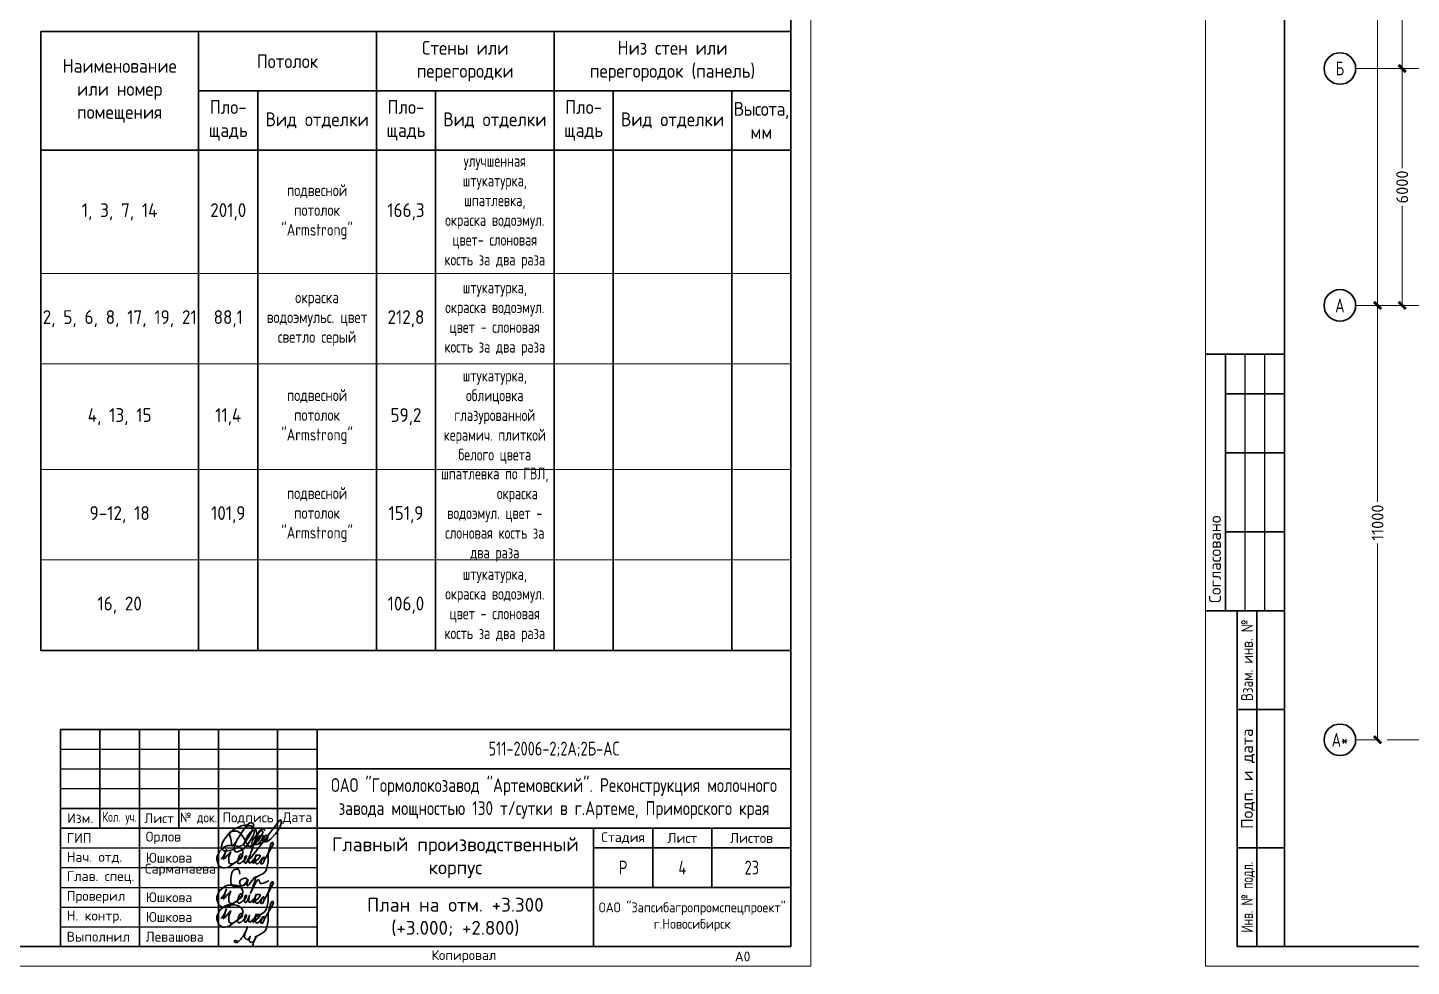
# Model space of a CAD drawing. Extents: x -965262 to 1142518, y -357520 to 71675.
# Drawn here: x -633292 to -598253, y -240088 to -216318 of the extents above; entities that cross this region are included whole.
import ezdxf
from ezdxf.enums import TextEntityAlignment as Align

# ---------------------------------------------------------------- set-up
doc = ezdxf.new("R2010")
doc.units = 0
doc.header["$LTSCALE"] = 10
doc.linetypes.add('DOTE', pattern=[2.42, 2, -0.2, 0.02, -0.2])
doc.layers.get('0').update_dxf_attribs({"linetype": 'CONTINUOUS', "lineweight": 30})
doc.layers.get('Defpoints').update_dxf_attribs({"linetype": 'CONTINUOUS'})
for name, color, linetype, lineweight in [('DOTE', 7, 'DOTE', 9), ('Ростверк', 155, 'CONTINUOUS', 40), ('светиль', 40, 'CONTINUOUS', 30)]:
    doc.layers.add(name, color=color, linetype=linetype, lineweight=lineweight)
doc.styles.add('GOST 2.304', font='isocpeur.ttf', dxfattribs={"width": 0.75, "height": 250})
doc.styles.add('GOST-2.304_Type-B', font='isocpeur.ttf', dxfattribs={"width": 0.9})
doc.styles.get("Standard").update_dxf_attribs({"font": 'isocpeur.ttf', "height": 300})
doc.dimstyles.get("Standard").update_dxf_attribs({"dimscale": 100, "dimtxt": 300, "dimasz": 1.8, "dimexe": 1.8, "dimexo": 0.625, "dimgap": 0.9, "dimtad": 0, "dimdec": 0, "dimzin": 0, "dimdsep": 46, "dimtxsty": 'Standard', "dimblk": 'ARCHTICK', "dimcen": 0.9, "dimclrd": 256, "dimclre": 256, "dimclrt": 256, "dimadec": 0, "dimazin": 0, "dimtfac": 1, "dimtdec": 0, "dimtofl": 0, "dimtmove": 0, "dimatfit": 3, "dimfxl": 1, "dimtolj": 1, "dimtzin": 0, "dimlwd": 15, "dimlwe": 15, "dimarcsym": 0})

# ---------------------------------------------------------------- blocks, each defined once
blk = doc.blocks.new('_ArchTick')
at = {"color": 0, "linetype": 'ByBlock', "lineweight": 0, "const_width": 0.4}
blk.add_lwpolyline([(-0.5, -0.5), (0.5, 0.5)], dxfattribs=at)
blk = doc.blocks.new('*D199')
at = {"lineweight": 15, "transparency": 16777216}
for p, q in [((-599171, -223352), (-599288, -223352)), ((-599108, -223352), (-599108, -228327)), ((-599108, -234352), (-599108, -229377)), ((-599171, -234352), (-599288, -234352))]:
    blk.add_line(p, q, dxfattribs=at)
at = {"layer": 'Defpoints', "color": 0, "lineweight": 15, "transparency": 16777216}
for p in [(-599108, -223352, -1451), (-599108, -234352), (-599108, -234352)]:
    blk.add_point(p, dxfattribs=at)
at = {"lineweight": 15, "transparency": 16777216, "xscale": 180, "yscale": 180, "zscale": 180}
for p, rotation in [((-599108, -223352), 90), ((-599108, -234352), 270)]:
    blk.add_blockref('_ArchTick', p, dxfattribs=dict(at, rotation=rotation))
at = {"lineweight": 15, "transparency": 16777216, "insert": (-599108, -228852), "char_height": 300, "attachment_point": 5, "rotation": 90}
blk.add_mtext('\\A1;11000', dxfattribs=at)
blk = doc.blocks.new('*D200')
at = {"lineweight": 15, "transparency": 16777216}
for p, q in [((-598548, -217352), (-598665, -217352)), ((-598485, -217352), (-598485, -219872)), ((-598485, -223352), (-598485, -220832)), ((-598548, -223352), (-598665, -223352))]:
    blk.add_line(p, q, dxfattribs=at)
at = {"layer": 'Defpoints', "color": 0, "lineweight": 15, "transparency": 16777216}
for p in [(-598485, -217352), (-598485, -217352), (-598485, -223352)]:
    blk.add_point(p, dxfattribs=at)
at = {"lineweight": 15, "transparency": 16777216, "xscale": 180, "yscale": 180, "zscale": 180}
for p, rotation in [((-598485, -217352), 90), ((-598485, -223352), 270)]:
    blk.add_blockref('_ArchTick', p, dxfattribs=dict(at, rotation=rotation))
at = {"lineweight": 15, "transparency": 16777216, "insert": (-598485, -220352), "char_height": 300, "attachment_point": 5, "rotation": 90}
blk.add_mtext('\\A1;6000', dxfattribs=at)
blk = doc.blocks.new('*D201')
at = {"lineweight": 15, "transparency": 16777216}
for p, q in [((-598548, -211352), (-598665, -211352)), ((-598485, -211352), (-598485, -213872)), ((-598485, -217352), (-598485, -214832)), ((-598548, -217352), (-598665, -217352))]:
    blk.add_line(p, q, dxfattribs=at)
at = {"layer": 'Defpoints', "color": 0, "lineweight": 15, "transparency": 16777216}
for p in [(-598485, -211352), (-598485, -211352), (-598485, -217352, 1451)]:
    blk.add_point(p, dxfattribs=at)
at = {"lineweight": 15, "transparency": 16777216, "xscale": 180, "yscale": 180, "zscale": 180}
for p, rotation in [((-598485, -211352), 90), ((-598485, -217352), 270)]:
    blk.add_blockref('_ArchTick', p, dxfattribs=dict(at, rotation=rotation))
at = {"lineweight": 15, "transparency": 16777216, "insert": (-598485, -214352), "char_height": 300, "attachment_point": 5, "rotation": 90}
blk.add_mtext('\\A1;6000', dxfattribs=at)
blk = doc.blocks.new('*D205')
at = {"lineweight": 15, "transparency": 16777216}
for p, q in [((-599171, -199352), (-599288, -199352)), ((-599108, -199352), (-599108, -210752)), ((-599108, -223352), (-599108, -211952)), ((-599171, -223352), (-599288, -223352))]:
    blk.add_line(p, q, dxfattribs=at)
at = {"layer": 'Defpoints', "color": 0, "lineweight": 15, "transparency": 16777216}
for p in [(-599108, -199352), (-599108, -199352), (-599108, -223352)]:
    blk.add_point(p, dxfattribs=at)
at = {"lineweight": 15, "transparency": 16777216, "xscale": 180, "yscale": 180, "zscale": 180}
for p, rotation in [((-599108, -199352), 90), ((-599108, -223352), 270)]:
    blk.add_blockref('_ArchTick', p, dxfattribs=dict(at, rotation=rotation))
at = {"lineweight": 15, "transparency": 16777216, "insert": (-599108, -211352), "char_height": 300, "attachment_point": 5, "rotation": 90}
blk.add_mtext('\\A1;24000', dxfattribs=at)
blk = doc.blocks.new('12314')
at = {"layer": 'светиль', "color": 7, "lineweight": 30}
for p, q in [((-140568.33, -9026.67), (-140568.97, -9027.12)), ((-140567.57, -9026.24), (-140568.33, -9026.67)), ((-140566.84, -9025.89), (-140567.57, -9026.24)), ((-140566.15, -9025.6), (-140566.84, -9025.89)), ((-140565.34, -9025.42), (-140566.15, -9025.6)), ((-140565.26, -9026.56), (-140565.84, -9027.49)), ((-140564.57, -9025.42), (-140565.34, -9025.42)), ((-140564.8, -9025.96), (-140565.26, -9026.56)), ((-140563.83, -9025.64), (-140564.97, -9026.08)), ((-140564.33, -9025.41), (-140564.8, -9025.96)), ((-140563.88, -9025.42), (-140564.57, -9025.42)), ((-140563.86, -9024.92), (-140564.33, -9025.41)), ((-140563.17, -9025.64), (-140563.88, -9025.42)), ((-140563.03, -9025.64), (-140563.83, -9025.64)), ((-140562.54, -9025.9), (-140563.17, -9025.64)), ((-140562.73, -9026.18), (-140563.03, -9025.64)), ((-140562.73, -9027.06), (-140562.73, -9026.18)), ((-140561.96, -9026.39), (-140562.54, -9025.9)), ((-140562.48, -9026.16), (-140562.25, -9025.58)), ((-140562.25, -9025.58), (-140562.25, -9025.09)), ((-140561.57, -9026.86), (-140561.96, -9026.39)), ((-140561.27, -9027.61), (-140561.57, -9026.86)), ((-140560.44, -9027.33), (-140559.85, -9026.75)), ((-140559.85, -9026.75), (-140559.52, -9026.57)), ((-140559.52, -9026.57), (-140559.22, -9026.57)), ((-140559.22, -9026.57), (-140558.92, -9026.81)), ((-140558.92, -9026.81), (-140558.69, -9027.25)), ((-140554.82, -9027.5), (-140554.34, -9026.8)), ((-140554.34, -9026.8), (-140553.84, -9025.85)), ((-140553.84, -9025.85), (-140553.48, -9024.93)), ((-140572.17, -9031.14), (-140572.3, -9031.79)), ((-140571.77, -9030.41), (-140572.17, -9031.14)), ((-140571.46, -9029.82), (-140571.77, -9030.41)), ((-140571.04, -9029.28), (-140571.46, -9029.82)), ((-140570.3, -9028.39), (-140571.04, -9029.28)), ((-140569.69, -9027.65), (-140570.3, -9028.39)), ((-140569.86, -9028.04), (-140569.59, -9027.58)), ((-140569.86, -9028.4), (-140569.86, -9028.04)), ((-140569.59, -9029.26), (-140569.86, -9028.4)), ((-140568.97, -9027.12), (-140569.69, -9027.65)), ((-140569.59, -9027.58), (-140568.96, -9027.35)), ((-140569.36, -9030.25), (-140569.59, -9029.26)), ((-140569.1, -9031.98), (-140569.36, -9030.25)), ((-140568.96, -9027.35), (-140568.18, -9027.35)), ((-140567.67, -9030.62), (-140568.83, -9031.98)), ((-140568.18, -9027.35), (-140567.49, -9027.35)), ((-140567.85, -9031.02), (-140568.11, -9031.44)), ((-140567.41, -9029.95), (-140567.85, -9031.02)), ((-140567.49, -9027.35), (-140566.88, -9027.58)), ((-140566.92, -9029.25), (-140567.41, -9029.95)), ((-140566.24, -9028.17), (-140566.92, -9029.25)), ((-140566.88, -9027.58), (-140566.44, -9027.96)), ((-140566.44, -9027.96), (-140566.02, -9028.46)), ((-140565.84, -9027.49), (-140566.24, -9028.17)), ((-140566.02, -9028.46), (-140565.66, -9029.03)), ((-140565.66, -9029.03), (-140565.26, -9029.64)), ((-140565.39, -9031.3), (-140564.18, -9029.72)), ((-140565.22, -9031.17), (-140565.31, -9031.55)), ((-140565.26, -9029.64), (-140564.95, -9030.14)), ((-140565.07, -9030.79), (-140565.22, -9031.17)), ((-140564.92, -9030.46), (-140565.1, -9030.81)), ((-140564.95, -9030.14), (-140564.67, -9030.77)), ((-140564.7, -9029.97), (-140564.92, -9030.46)), ((-140564.4, -9029.32), (-140564.7, -9029.97)), ((-140564.67, -9030.77), (-140564.3, -9031.38)), ((-140564.16, -9028.81), (-140564.4, -9029.32)), ((-140564.18, -9029.72), (-140563.2, -9028.3)), ((-140563.64, -9028.1), (-140564.16, -9028.81)), ((-140564.05, -9031.53), (-140563.69, -9030.8)), ((-140563.69, -9030.8), (-140562.97, -9029.89)), ((-140563.14, -9027.49), (-140563.64, -9028.1)), ((-140563.2, -9028.3), (-140562.73, -9027.06)), ((-140562.64, -9027.1), (-140563.14, -9027.49)), ((-140562.97, -9029.89), (-140562.35, -9028.81)), ((-140562.85, -9033.28), (-140562.02, -9030.97)), ((-140562.72, -9030.69), (-140562.83, -9031.1)), ((-140562.83, -9031.1), (-140562.75, -9031.5)), ((-140562.54, -9030.28), (-140562.72, -9030.69)), ((-140562.21, -9026.96), (-140562.64, -9027.1)), ((-140562.3, -9029.77), (-140562.54, -9030.28)), ((-140562.35, -9028.81), (-140562.06, -9027.96)), ((-140561.87, -9029.18), (-140562.3, -9029.77)), ((-140562.06, -9027.2), (-140562.21, -9026.96)), ((-140562.06, -9027.96), (-140562.06, -9027.2)), ((-140562.02, -9030.97), (-140561.23, -9029)), ((-140561.96, -9031.29), (-140561.61, -9030.7)), ((-140561.91, -9031.51), (-140560.99, -9030.54)), ((-140560.77, -9027.9), (-140561.87, -9029.18)), ((-140561.61, -9030.7), (-140561.33, -9030.12)), ((-140561.38, -9030.53), (-140561.5, -9030.94)), ((-140561.5, -9030.94), (-140561.5, -9031.27)), ((-140561.09, -9029.88), (-140561.38, -9030.53)), ((-140561.33, -9030.12), (-140561.11, -9029.29)), ((-140561.11, -9028.6), (-140561.27, -9027.61)), ((-140561.23, -9029), (-140560.44, -9027.33)), ((-140561.11, -9029.29), (-140561.11, -9028.6)), ((-140561.1, -9031.55), (-140559.91, -9031.09)), ((-140560.71, -9029.29), (-140561.09, -9029.88)), ((-140560.99, -9030.54), (-140560.36, -9029.73)), ((-140560.91, -9031.44), (-140560.36, -9030.89)), ((-140560.4, -9027.57), (-140560.77, -9027.9)), ((-140560.32, -9028.83), (-140560.71, -9029.29)), ((-140560.04, -9027.3), (-140560.4, -9027.57)), ((-140560.36, -9029.73), (-140559.94, -9029.04)), ((-140560.36, -9030.89), (-140559.8, -9030.21)), ((-140559.82, -9028.54), (-140560.32, -9028.83)), ((-140559.71, -9027.2), (-140560.04, -9027.3)), ((-140559.94, -9029.04), (-140559.56, -9028.37)), ((-140559.91, -9031.09), (-140558.85, -9030.69)), ((-140559.41, -9028.54), (-140559.82, -9028.54)), ((-140559.8, -9030.21), (-140559.41, -9029.59)), ((-140559.42, -9027.27), (-140559.71, -9027.2)), ((-140559.56, -9028.37), (-140559.27, -9027.77)), ((-140559.27, -9027.42), (-140559.42, -9027.27)), ((-140559.25, -9028.91), (-140559.41, -9028.54)), ((-140559.41, -9029.59), (-140559.25, -9028.91)), ((-140559.16, -9029.68), (-140559.34, -9030.17)), ((-140559.34, -9030.17), (-140559.34, -9030.53)), ((-140559.34, -9030.53), (-140559.22, -9030.72)), ((-140559.27, -9027.77), (-140559.27, -9027.42)), ((-140559.22, -9030.72), (-140558.47, -9030.72)), ((-140558.8, -9029.03), (-140559.16, -9029.68)), ((-140558.85, -9030.69), (-140558.16, -9030.16)), ((-140558.54, -9028.69), (-140558.8, -9029.03)), ((-140558.03, -9028.57), (-140558.54, -9028.69)), ((-140558.47, -9030.72), (-140557.84, -9030.53)), ((-140558.16, -9030.16), (-140557.76, -9029.45)), ((-140557.76, -9028.86), (-140558.03, -9028.57)), ((-140557.84, -9030.53), (-140557.36, -9030.17)), ((-140557.76, -9029.45), (-140557.76, -9028.86)), ((-140557.36, -9030.17), (-140556.76, -9029.71)), ((-140556.76, -9029.71), (-140555.38, -9028.26)), ((-140555.38, -9028.26), (-140554.82, -9027.5)), ((-140572.3, -9031.79), (-140572.49, -9032.37)), ((-140572.49, -9032.37), (-140572.25, -9032.93)), ((-140572.25, -9032.93), (-140571.86, -9033.33)), ((-140571.86, -9033.33), (-140571.43, -9033.6)), ((-140571.43, -9033.6), (-140570.92, -9033.6)), ((-140570.92, -9033.6), (-140569.07, -9033.19)), ((-140568.83, -9031.98), (-140569.1, -9031.98)), ((-140569.07, -9033.19), (-140567.78, -9032.69)), ((-140568.11, -9031.44), (-140568.36, -9032.46)), ((-140568.36, -9032.46), (-140568.36, -9033.22)), ((-140568.36, -9033.22), (-140568, -9033.8)), ((-140568, -9033.8), (-140567.37, -9033.8)), ((-140567.78, -9032.69), (-140566.97, -9032.3)), ((-140567.37, -9033.8), (-140566.58, -9033.5)), ((-140566.97, -9032.3), (-140566.01, -9031.84)), ((-140566.58, -9033.5), (-140565.62, -9033.07)), ((-140566.01, -9031.84), (-140565.39, -9031.3)), ((-140565.62, -9033.07), (-140564.69, -9032.4)), ((-140565.31, -9031.55), (-140565.31, -9031.83)), ((-140565.31, -9031.83), (-140565.15, -9032.01)), ((-140565.15, -9032.01), (-140564.95, -9032.09)), ((-140564.95, -9032.09), (-140564.71, -9032.09)), ((-140564.71, -9032.09), (-140564.33, -9032.09)), ((-140564.69, -9032.4), (-140564.05, -9031.53)), ((-140564.34, -9032.1), (-140563.17, -9032.1)), ((-140564.3, -9031.38), (-140563.85, -9031.91)), ((-140563.85, -9031.91), (-140563.29, -9032.14)), ((-140563.33, -9035.09), (-140563.1, -9034.11)), ((-140563.33, -9036.08), (-140563.33, -9035.09)), ((-140563.29, -9032.14), (-140562.79, -9032.14)), ((-140563.17, -9032.1), (-140562.57, -9031.83)), ((-140563.1, -9034.11), (-140562.85, -9033.28)), ((-140562.79, -9032.14), (-140562.24, -9031.69)), ((-140562.75, -9031.5), (-140562.62, -9031.65)), ((-140562.62, -9031.65), (-140562.35, -9031.73)), ((-140562.57, -9031.83), (-140561.91, -9031.51)), ((-140562.35, -9031.73), (-140560.91, -9031.44)), ((-140562.24, -9031.69), (-140561.96, -9031.29)), ((-140561.5, -9031.27), (-140561.38, -9031.45)), ((-140561.38, -9031.45), (-140561.1, -9031.55))]:
    blk.add_line(p, q, dxfattribs=at)
at = {"layer": 'светиль', "color": 7}
for p, q in [((-140563.31, -9024.63), (-140563.86, -9024.92)), ((-140554.16, -9024.02), (-140563.33, -9036.08)), ((-140562.63, -9024.63), (-140563.31, -9024.63)), ((-140562.25, -9025.09), (-140562.63, -9024.63)), ((-140553.68, -9023.57), (-140554.16, -9024.02)), ((-140553.48, -9024.17), (-140553.68, -9023.57)), ((-140553.48, -9024.93), (-140553.48, -9024.17))]:
    blk.add_line(p, q, dxfattribs=at)
blk = doc.blocks.new('12345')
at = {"layer": 'светиль', "color": 7, "lineweight": 30}
for p, q in [((-140572.41, -9039.94), (-140573.2, -9040.71)), ((-140571.46, -9039.22), (-140572.41, -9039.94)), ((-140570.49, -9038.9), (-140571.46, -9039.22)), ((-140569.42, -9038.9), (-140570.49, -9038.9)), ((-140568.52, -9038.9), (-140569.42, -9038.9)), ((-140567.56, -9039.05), (-140568.52, -9038.9)), ((-140566.95, -9039.39), (-140567.56, -9039.05)), ((-140566.31, -9039.99), (-140566.95, -9039.39)), ((-140565.87, -9040.67), (-140566.31, -9039.99)), ((-140559.1, -9043.56), (-140556.32, -9038.73)), ((-140557.41, -9039.95), (-140557.85, -9041.53)), ((-140557.25, -9039.09), (-140557.41, -9039.95)), ((-140557.05, -9038.33), (-140557.25, -9039.09)), ((-140556.66, -9037.86), (-140557.05, -9038.33)), ((-140556.33, -9037.86), (-140556.66, -9037.86)), ((-140556.11, -9038.15), (-140556.33, -9037.86)), ((-140556.32, -9038.73), (-140556.11, -9038.15)), ((-140573.7, -9041.68), (-140574.05, -9042.49)), ((-140574.05, -9042.49), (-140574.05, -9043.41)), ((-140574.05, -9043.41), (-140573.91, -9044.04)), ((-140573.91, -9044.04), (-140573.52, -9044.92)), ((-140573.2, -9040.71), (-140573.7, -9041.68)), ((-140572.84, -9043.22), (-140572.42, -9042.74)), ((-140572.42, -9042.74), (-140571.87, -9042.12)), ((-140571.06, -9040.06), (-140572.14, -9043.29)), ((-140572.14, -9043.29), (-140571.35, -9042.66)), ((-140571.87, -9042.12), (-140571.63, -9041.61)), ((-140571.63, -9041.61), (-140571.43, -9041.18)), ((-140571.43, -9041.18), (-140571.06, -9040.06)), ((-140571.35, -9042.66), (-140570.71, -9041.9)), ((-140570.71, -9041.9), (-140569.64, -9040.72)), ((-140570.11, -9041.93), (-140570.33, -9042.48)), ((-140570.33, -9042.48), (-140570.33, -9043.11)), ((-140570.33, -9043.11), (-140570.33, -9043.58)), ((-140570.33, -9043.58), (-140570.25, -9044.1)), ((-140570.25, -9044.1), (-140570.05, -9044.52)), ((-140569.89, -9041.38), (-140570.11, -9041.93)), ((-140569.64, -9040.72), (-140569.89, -9041.38)), ((-140569.75, -9045.31), (-140567.32, -9043.57)), ((-140568.64, -9044.49), (-140568.32, -9044.29)), ((-140568.32, -9044.29), (-140567.84, -9043.94)), ((-140567.84, -9043.94), (-140567.32, -9043.57)), ((-140567.38, -9043.27), (-140567.53, -9043.89)), ((-140567.53, -9043.89), (-140567.53, -9044.17)), ((-140567.53, -9044.17), (-140567.42, -9044.42)), ((-140567.29, -9042.94), (-140567.38, -9043.27)), ((-140567.32, -9043.57), (-140566.41, -9042.91)), ((-140567.32, -9043.57), (-140566.86, -9043.05)), ((-140567.17, -9042.51), (-140567.29, -9042.94)), ((-140567.05, -9042.26), (-140567.17, -9042.51)), ((-140566.92, -9041.93), (-140567.05, -9042.26)), ((-140566.72, -9041.73), (-140566.92, -9041.93)), ((-140566.86, -9043.05), (-140566.38, -9042.48)), ((-140566.73, -9044.48), (-140566.43, -9044.34)), ((-140566.51, -9041.6), (-140566.72, -9041.73)), ((-140566.18, -9041.6), (-140566.51, -9041.6)), ((-140566.43, -9044.34), (-140566.14, -9044.15)), ((-140566.41, -9042.91), (-140566.06, -9042.48)), ((-140566.38, -9042.48), (-140566.02, -9041.8)), ((-140566.02, -9041.8), (-140566.18, -9041.6)), ((-140566.14, -9044.15), (-140565.86, -9043.89)), ((-140566.06, -9042.48), (-140565.98, -9042.1)), ((-140566.02, -9041.8), (-140565.87, -9041.2)), ((-140565.98, -9042.1), (-140566.02, -9041.8)), ((-140565.87, -9041.2), (-140565.87, -9040.67)), ((-140565.86, -9043.89), (-140565.21, -9043.37)), ((-140565.22, -9042.67), (-140565.29, -9042.92)), ((-140565.29, -9042.92), (-140565.29, -9043.17)), ((-140565.29, -9043.17), (-140565.29, -9043.66)), ((-140565.29, -9043.66), (-140565.29, -9044.11)), ((-140565.29, -9044.11), (-140565.2, -9044.32)), ((-140565.1, -9042.35), (-140565.22, -9042.67)), ((-140565.21, -9043.37), (-140564.8, -9042.76)), ((-140565.2, -9044.32), (-140565.05, -9044.41)), ((-140564.94, -9042.08), (-140565.1, -9042.35)), ((-140564.75, -9042.08), (-140564.94, -9042.08)), ((-140564.85, -9044.41), (-140564.57, -9044.09)), ((-140564.8, -9042.76), (-140564.66, -9042.25)), ((-140564.66, -9042.25), (-140564.75, -9042.08)), ((-140564.57, -9044.09), (-140564.35, -9043.62)), ((-140564.35, -9043.62), (-140564.05, -9042.98)), ((-140564.05, -9042.98), (-140563.75, -9042.33)), ((-140563.95, -9043.15), (-140564.01, -9043.51)), ((-140564.01, -9043.51), (-140564.01, -9043.77)), ((-140564.01, -9043.77), (-140563.92, -9044.1)), ((-140563.75, -9042), (-140563.95, -9043.15)), ((-140563.92, -9044.1), (-140563.85, -9044.29)), ((-140563.85, -9044.29), (-140563.62, -9044.36)), ((-140563.75, -9042.33), (-140563.75, -9042)), ((-140563.62, -9044.36), (-140563.42, -9044.29)), ((-140563.42, -9044.29), (-140563.06, -9043.97)), ((-140563.06, -9043.97), (-140562.6, -9043.43)), ((-140561.55, -9041.69), (-140562.73, -9044.51)), ((-140562.73, -9044.51), (-140562.09, -9043)), ((-140562.73, -9044.51), (-140561.47, -9043.46)), ((-140562.6, -9043.43), (-140562.21, -9042.97)), ((-140562.21, -9042.97), (-140561.9, -9042.38)), ((-140562.09, -9043), (-140561.94, -9043.08)), ((-140561.94, -9043.08), (-140561.85, -9043.24)), ((-140561.9, -9042.38), (-140561.55, -9041.69)), ((-140561.37, -9041.9), (-140561.9, -9042.38)), ((-140561.85, -9043.24), (-140561.85, -9043.58)), ((-140561.85, -9043.58), (-140561.85, -9043.8)), ((-140561.85, -9043.8), (-140561.85, -9044.05)), ((-140561.85, -9044.05), (-140561.85, -9044.26)), ((-140561.85, -9044.26), (-140561.75, -9044.47)), ((-140561.47, -9043.46), (-140560.81, -9042.92)), ((-140560.81, -9041.9), (-140561.37, -9041.9)), ((-140561.15, -9044.62), (-140560.72, -9044.27)), ((-140560.38, -9041.9), (-140560.81, -9041.9)), ((-140560.81, -9042.92), (-140560.38, -9042.31)), ((-140560.72, -9044.27), (-140560.47, -9044.07)), ((-140560.47, -9044.07), (-140560.28, -9043.75)), ((-140560.38, -9042.31), (-140560.38, -9041.9)), ((-140560.28, -9043.75), (-140560.03, -9043.35)), ((-140559.84, -9043.32), (-140560.12, -9044.18)), ((-140560.12, -9044.18), (-140560.12, -9044.67)), ((-140560.03, -9043.35), (-140559.75, -9042.98)), ((-140559.54, -9042.71), (-140559.84, -9043.32)), ((-140559.75, -9042.98), (-140559.55, -9042.72)), ((-140559.3, -9042.49), (-140559.57, -9042.67)), ((-140559.43, -9044.42), (-140559.1, -9043.58)), ((-140559.1, -9042.75), (-140559.3, -9042.49)), ((-140559.1, -9043.58), (-140559.1, -9042.75)), ((-140557.85, -9043.98), (-140558.12, -9045.55)), ((-140557.85, -9041.53), (-140557.85, -9042.71)), ((-140557.85, -9042.71), (-140557.85, -9043.98)), ((-140573.52, -9044.92), (-140572.91, -9045.57)), ((-140572.91, -9045.57), (-140572.18, -9045.96)), ((-140572.18, -9045.96), (-140571.44, -9045.96)), ((-140571.44, -9045.96), (-140570.48, -9045.69)), ((-140570.48, -9045.69), (-140569.75, -9045.31)), ((-140570.05, -9044.52), (-140569.67, -9044.68)), ((-140569.67, -9044.68), (-140569.13, -9044.68)), ((-140569.13, -9044.68), (-140568.64, -9044.49)), ((-140567.42, -9044.42), (-140567.23, -9044.58)), ((-140567.23, -9044.58), (-140566.96, -9044.58)), ((-140566.96, -9044.58), (-140566.73, -9044.48)), ((-140565.05, -9044.41), (-140564.85, -9044.41)), ((-140561.01, -9048.54), (-140562.09, -9049.1)), ((-140561.75, -9044.47), (-140561.57, -9044.62)), ((-140561.57, -9044.62), (-140561.32, -9044.62)), ((-140561.32, -9044.62), (-140561.15, -9044.62)), ((-140560.24, -9048.16), (-140561.01, -9048.54)), ((-140559.54, -9047.77), (-140560.24, -9048.16)), ((-140560.12, -9044.67), (-140559.6, -9044.67)), ((-140559.6, -9044.67), (-140559.43, -9044.42)), ((-140558.91, -9047.24), (-140559.54, -9047.77)), ((-140558.46, -9046.62), (-140558.91, -9047.24)), ((-140558.12, -9045.55), (-140558.46, -9046.62))]:
    blk.add_line(p, q, dxfattribs=at)

msp = doc.modelspace()

# ---------------------------------------------------------------- linework, layer by layer
for p, q in [((-632962.4, -216416.8, -1808.5), (-613962.4, -216416.8, -1808.5)), ((-632962.4, -216416.8, -1808.5), (-632962.4, -232087.6, -1808.5)), ((-628962.4, -216416.8, -1808.5), (-628962.4, -232087.6, -1808.5)), ((-624462.4, -216416.8, -1808.5), (-624462.4, -232087.6, -1808.5)), ((-619962.4, -216416.8, -1808.5), (-619962.4, -232087.6, -1808.5)), ((-613962.4, -216416.8, -1808.5), (-613962.4, -232087.6, -1808.5)), ((-628962.4, -217916.8, -1808.5), (-613962.4, -217916.8, -1808.5)), ((-627462.4, -217916.8, -1808.5), (-627462.4, -232087.6, -1808.5)), ((-622962.4, -217916.8, -1808.5), (-622962.4, -232087.6, -1808.5)), ((-618462.4, -217916.8, -1808.5), (-618462.4, -232087.6, -1808.5)), ((-615462.4, -217916.8, -1808.5), (-615462.4, -232087.6, -1808.5)), ((-632962.4, -219416.8, -1808.5), (-613962.4, -219416.8, -1808.5)), ((-601462.4, -224587.8, -1808.5), (-603462.4, -224587.8, -1808.5)), ((-602962.4, -231087.8, -1808.5), (-602962.4, -224587.8, -1808.5)), ((-602962.4, -225587.8, -1808.5), (-601462.4, -225587.8, -1808.5)), ((-602962.4, -227087.8, -1808.5), (-601462.4, -227087.8, -1808.5)), ((-602962.4, -229087.8, -1808.5), (-601462.4, -229087.8, -1808.5)), ((-603462.4, -231087.8, -1808.5), (-601462.4, -231087.8, -1808.5)), ((-602662.4, -239587.8, -1808.5), (-602662.4, -231087.8, -1808.5)), ((-602162.4, -239587.8, -1808.5), (-602162.4, -231087.8, -1808.5)), ((-632962.4, -232087.6, -1808.5), (-613962.4, -232087.6, -1808.5)), ((-602662.4, -233587.8, -1808.5), (-601462.4, -233587.8, -1808.5)), ((-632462.4, -234087.8, -1808.5), (-613962.4, -234087.8, -1808.5)), ((-632462.4, -239587.8, -1808.5), (-632462.4, -234087.8, -1808.5)), ((-631462.4, -234087.8, -1808.5), (-631462.4, -236587.8, -1808.5)), ((-630462.4, -234087.8, -1808.5), (-630462.4, -239587.8, -1808.5)), ((-629462.4, -234087.8, -1808.5), (-629462.4, -236587.8, -1808.5)), ((-628462.4, -234087.8, -1808.5), (-628462.4, -239587.8, -1808.5)), ((-626962.4, -234087.8, -1808.5), (-626962.4, -239587.8, -1808.5)), ((-625962.4, -239587.8, -1808.5), (-625962.4, -234088.8, -1808.5)), ((-625962.4, -235087.8, -1808.5), (-613962.4, -235087.8, -1808.5)), ((-632462.4, -236087.8, -1808.5), (-625962.4, -236087.8, -1808.5)), ((-632462.4, -236587.8, -1808.5), (-613962.4, -236587.8, -1808.5)), ((-618962.4, -239587.8, -1808.5), (-618962.4, -236587.8, -1808.5)), ((-618962.4, -236587.8, -1808.5), (-618962.4, -239587.8, -1808.5)), ((-617462.4, -236587.8, -1808.5), (-617462.4, -238087.8, -1808.5)), ((-615962.4, -236587.8, -1808.5), (-615962.4, -238087.8, -1808.5)), ((-618962.4, -237087.8, -1808.5), (-613962.4, -237087.8, -1808.5)), ((-602662.4, -237087.8, -1808.5), (-601462.4, -237087.8, -1808.5)), ((-625962.4, -238087.8, -1808.5), (-613962.4, -238087.8, -1808.5)), ((-601462.4, -239587.8, -1808.5), (-602662.4, -239587.8, -1808.5))]:
    msp.add_line(p, q)
at = {"lineweight": 15}
for p, q in [((-632962.4, -222541.8, -1808.5), (-613962.4, -222541.8, -1808.5)), ((-632962.4, -224833.5, -1808.5), (-613962.4, -224833.5, -1808.5)), ((-632962.4, -227504.3, -1808.5), (-613962.4, -227504.3, -1808.5)), ((-632962.4, -229796, -1808.5), (-613962.4, -229796, -1808.5))]:
    msp.add_line(p, q, dxfattribs=at)
at = {"lineweight": 25}
for p, q in [((-602462.4, -231087.8, -1808.5), (-602462.4, -224587.8, -1808.5)), ((-601962.4, -231087.8, -1808.5), (-601962.4, -224587.8, -1808.5)), ((-632462.4, -234587.8, -1808.5), (-625962.4, -234587.8, -1808.5)), ((-632462.4, -235087.8, -1808.5), (-625962.4, -235087.8, -1808.5)), ((-632462.4, -235587.8, -1808.5), (-625962.4, -235587.8, -1808.5)), ((-632462.4, -237087.8, -1808.5), (-625962.4, -237087.8, -1808.5)), ((-632462.4, -237587.8, -1808.5), (-625962.4, -237587.8, -1808.5)), ((-632462.4, -238087.8, -1808.5), (-625962.4, -238087.8, -1808.5)), ((-632462.4, -238587.8, -1808.5), (-625962.4, -238587.8, -1808.5)), ((-632462.4, -239087.8, -1808.5), (-625962.4, -239087.8, -1808.5))]:
    msp.add_line(p, q, dxfattribs=at)
at = {"ltscale": 100}
for p, q in [((-613962.4, -239587.8, -1808.5), (-613962.4, -234087.8, -1808.5)), ((-632462.4, -239587.8, -1808.5), (-613962.4, -239587.8, -1808.5))]:
    msp.add_line(p, q, dxfattribs=at)
at = {"lineweight": 15, "elevation": -1808.5}
for points in [[(-613462.4, -240087.8), (-613462.4, -155987.8), (-732362.4, -155987.8), (-732362.4, -240087.8)], [(-484562.4, -240087.8), (-484562.4, -155987.8), (-603462.4, -155987.8), (-603462.4, -240087.8)]]:
    msp.add_lwpolyline(points, close=True, dxfattribs=at)
at = {"elevation": -1808.5}
for points in [[(-613962.4, -239587.8), (-613962.4, -156487.8), (-730362.4, -156487.8), (-730362.4, -239587.8)], [(-485062.4, -239587.8), (-485062.4, -156487.8), (-601462.4, -156487.8), (-601462.4, -239587.8)]]:
    msp.add_lwpolyline(points, close=True, dxfattribs=at)
at = {"layer": 'DOTE', "ltscale": 100}
for p, q in [((-527777.4, -217352.1, -6162.4), (-599662.7, -217352.1, -6162.4)), ((-527777.4, -223352.1, -6162.4), (-599662.7, -223352.1, -6162.4)), ((-541206.2, -234352.1, -6162.4), (-599662.7, -234352.1, -6162.4))]:
    msp.add_line(p, q, dxfattribs=at)
at = {"layer": 'DOTE', "linetype": 'Continuous', "lineweight": 30}
for centre in [(-600062.7, -217352.1, -6162.4), (-600062.7, -223352.1, -6162.4), (-600062.7, -234352.1, -6162.4)]:
    msp.add_circle(centre, 400, dxfattribs=at)
at = {"layer": 'Ростверк', "color": 0, "linetype": 'ByBlock', "lineweight": 30}
msp.add_spline([(-627922.8, -237752.1, -1808.5), (-627954.3, -237635.3, -1808.5), (-628076.7, -237654.6, -1808.5), (-628135.3, -237806.9, -1808.5), (-628116.1, -238040.9, -1808.5), (-627953.7, -238060, -1808.5), (-627831.2, -238040.6, -1808.5), (-627727.9, -237952.9, -1808.5), (-627734.2, -237877.7, -1808.5), (-627890.8, -237896.7, -1808.5), (-627921.4, -237989.5, -1808.5), (-627863.8, -238045.7, -1808.5), (-627710, -237892.2, -1808.5), (-627737.4, -238045.1, -1808.5), (-627523.4, -237816.3, -1808.5), (-627650.4, -238238.1, -1808.5), (-627430.7, -237903.9, -1808.5), (-627411.1, -237977.3, -1808.5), (-627284.6, -237968.7, -1808.5), (-627183, -237919, -1808.5)], degree=3, dxfattribs=at)
msp.add_open_spline([(-627969.1, -239450.1, -1808.5), (-628005.4, -239452.6, -1808.5), (-628030.3, -239431, -1808.5), (-628041.3, -239433.9, -1808.5), (-628061.9, -239442.8, -1808.5), (-628057.9, -239475.5, -1808.5), (-628037.9, -239486.7, -1808.5), (-628018.9, -239488.7, -1808.5), (-627981.8, -239485.4, -1808.5), (-627921.8, -239430.4, -1808.5), (-627862.2, -239364.7, -1808.5), (-627817.8, -239292.1, -1808.5), (-627782.9, -239221.9, -1808.5), (-627757.8, -239165.8, -1808.5), (-627698.8, -239035.9, -1808.5), (-627762.6, -239191.3, -1808.5), (-627785.6, -239245.5, -1808.5), (-627797, -239311.3, -1808.5), (-627800.5, -239362.8, -1808.5), (-627763.5, -239407.1, -1808.5), (-627695.6, -239419.7, -1808.5), (-627633, -239278, -1808.5), (-627692.7, -239407.4, -1808.5), (-627677, -239462.1, -1808.5), (-627639.2, -239483.5, -1808.5), (-627576.7, -239477.4, -1808.5), (-627548.5, -239420.8, -1808.5), (-627486.5, -239301.7, -1808.5), (-627542.4, -239425.5, -1808.5), (-627569.6, -239474.9, -1808.5), (-627584.3, -239525.5, -1808.5), (-627589.4, -239554.6, -1808.5), (-627591.3, -239567.1, -1808.5)], degree=3, knots=[0, 0, 0, 0, 0.2975043, 0.4847258, 0.5987692, 0.7870476, 0.9695013, 1.2103337, 1.4671083, 1.8349259, 2.4022139, 2.7963302, 3.1188042, 3.534012, 3.9245364, 4.4236833, 4.9141554, 5.0766289, 5.4058204, 5.6497994, 5.873359, 6.3431706, 6.7835022, 7.020827, 7.2049808, 7.3798762, 7.8935679, 8.2160122, 8.6797881, 8.9661728, 9.2392427, 9.4249658, 9.4249658, 9.4249658, 9.4249658], dxfattribs=at)

# ---------------------------------------------------------------- block references
at = {"layer": 'светиль', "xscale": 80, "yscale": 80, "zscale": 80}
for name, p in [('12314', (10617408.6, 485519.3, -1808.5)), ('12345', (10617425.7, 486080, -1808.5)), ('12345', (10617425.7, 485080, -1808.5)), ('12345', (10617425.7, 484580, -1808.5))]:
    msp.add_blockref(name, p, dxfattribs=at)

# ---------------------------------------------------------------- texts
at = {"lineweight": 25, "style": 'GOST 2.304'}
msp.add_text('Согласовано', height=300, rotation=90, dxfattribs=at).set_placement((-603074.3, -230887.8, -1808.5))
for s, width, p in [('Взам. инв. №', 0.8, (-602412.4, -232337.8, -1808.5)), ('Инв. № подл.', 0.7, (-602412.4, -238337.8, -1808.5))]:
    msp.add_text(s, height=300, rotation=90, dxfattribs=dict(at, width=width)).set_placement(p, align=Align.MIDDLE_CENTER)
msp.add_text('Подп. и дата', height=300, rotation=90, dxfattribs=at).set_placement((-602412.4, -235337.8, -1808.5), align=Align.MIDDLE_CENTER)
at = {"attachment_point": 5, "style": 'GOST-2.304_Type-B'}
for s, insert, char_height, width in [('Стены или перегородки', (-622212.4, -217166.8, -1808.5), 350, 4200), ('Низ стен или\\Pперегородок (панель)', (-616962.4, -217166.8, -1808.5), 350, 5700), ('Наименование или номер помещения ', (-630962.4, -217916.8, -1808.5), 350, 3700), ('Потолок', (-626712.4, -217166.8, -1808.5), 350, 4200), ('Пло-\\Pщадь', (-628212.4, -218666.8, -1808.5), 350, 1200), ('Пло-\\Pщадь', (-623712.4, -218666.8, -1808.5), 350, 1200), ('Пло-\\Pщадь', (-619212.4, -218666.8, -1808.5), 350, 1200), ('{\\T0.95;Высота,} мм', (-614712.4, -218666.8, -1808.5), 350, 1200), ('Вид отделки', (-625962.4, -218666.8, -1808.5), 350, 2700), ('Вид отделки', (-621462.4, -218666.8, -1808.5), 350, 2700), ('Вид отделки', (-616962.4, -218666.8, -1808.5), 350, 2700), ('{\\W0.75;улучшенная штукатурка, шпатлевка, окраска водоэмул. цвет- слоновая кость за два раза}', (-621462.4, -220979.3, -1808.5), 300, 2700), ('{\\W0.8;подвесной потолок "Armstrong"}', (-625962.4, -220979.3, -1808.5), 300, 2700), ('1, 3, 7, 14', (-630962.4, -220979.3, -1808.5), 350, 3700), ('201,0', (-628212.4, -220979.3, -1808.5), 350, 1200), ('166,3', (-623712.4, -220979.3, -1808.5), 350, 1200), ('{\\W0.75;штукатурка, окраска водоэмул. цвет - слоновая кость за два раза}', (-621462.4, -223687.6, -1808.5), 300, 2700), ('{\\W0.8;окраска\\Pводоэмульс. цвет светло серый}', (-625962.4, -223687.6, -1808.5), 300, 3000), ('2, 5, 6, 8, 17, 19, 21', (-630962.4, -223687.6, -1808.5), 350, 3700), ('88,1', (-628212.4, -223687.6, -1808.5), 350, 1500), ('212,8', (-623712.4, -223687.6, -1808.5), 350, 1200), ('{\\W0.75;штукатурка, облицовка глазурованной керамич. плиткой белого цвета}', (-621462.4, -226168.9, -1808.5), 300, 3000), ('{\\W0.8;подвесной потолок "Armstrong"}', (-625962.4, -226168.9, -1808.5), 300, 2700), ('4, 13, 15', (-630962.4, -226168.9, -1808.5), 350, 3700), ('11,4', (-628212.4, -226168.9, -1808.5), 350, 1200), ('59,2', (-623712.4, -226168.9, -1808.5), 350, 1200), ('{\\W0.75;шпатлевка по ГВЛ,         окраска водоэмул. цвет - слоновая кость за два раза}', (-621462.4, -228650.1, -1808.5), 300, 2791.676), ('{\\W0.8;подвесной потолок "Armstrong"}', (-625962.4, -228650.1, -1808.5), 300, 2700), ('9-12, 18', (-630962.4, -228650.1, -1808.5), 350, 3700), ('101,9', (-628212.4, -228650.1, -1808.5), 350, 1200), ('151,9', (-623712.4, -228650.1, -1808.5), 350, 1200), ('{\\W0.75;штукатурка, окраска водоэмул. цвет - слоновая кость за два раза}', (-621462.4, -230941.8, -1808.5), 300, 2700), ('16, 20', (-630962.4, -230941.8, -1808.5), 350, 3700), ('106,0', (-623712.4, -230941.8, -1808.5), 350, 1200)]:
    msp.add_mtext(s, dxfattribs=dict(at, insert=insert, char_height=char_height, width=width))
at = {"color": 0, "insert": (-619962.4, -234587.8, -1808.5), "char_height": 350, "attachment_point": 5, "style": 'GOST 2.304'}
msp.add_mtext_dynamic_manual_height_columns('511-2006-2;2А;2Б-АС', width=12000, gutter_width=1500, heights=[0], dxfattribs=at)
at = {"ltscale": 10, "attachment_point": 5, "style": 'GOST 2.304'}
for s, insert, char_height, width in [('{\\W0.8;ОАО "Гормолокозавод "Артемовский". Реконструкция молочного завода мощностью 130 т/сутки в г.Артеме, Приморского края\\W1; }', (-619962.4, -235837.8, -1808.5), 350, 12000), ('{\\W1;Главный производственный корпус}', (-622462.4, -237337.8, -1808.5), 350, 7000), ('{\\W1;План на отм. +3.300\\P(+3.000; +2.800)}', (-622462.4, -238837.8, -1808.5), 350, 7000), ('{\\W0.9;ОАО "Запсибагропромспецпроект"\\Pг.Новосибирск}', (-616462.4, -238837.8, -1808.5), 250, 5000)]:
    msp.add_mtext(s, dxfattribs=dict(at, insert=insert, char_height=char_height, width=width))
at = {"style": 'GOST 2.304'}
for s, width, insert, char_height, attachment_point in [('{\\W1;Изм.}', 1000, (-631962.4, -236337.8, -1808.5), 250, 5), ('Кол. уч.', 1000, (-630962.4, -236337.8, -1808.5), 250, 5), ('{\\W1;Лист}', 1000, (-629962.4, -236337.8, -1808.5), 250, 5), ('{\\W0.85;№ док.}', 1000, (-628962.4, -236337.8, -1808.5), 250, 5), ('{\\W1;Подпись}', 1500, (-627712.4, -236337.8, -1808.5), 250, 5), ('{\\W1;Дата}', 1000, (-626462.4, -236337.8, -1808.5), 250, 5), ('{\\W1; ГИП}', 2000, (-632462.4, -236837.8, -1808.5), 250, 4), ('{\\W1; Орлов}', 2000, (-630462.4, -236837.8, -1808.5), 250, 4), ('{\\W1;Стадия}', 1500, (-618212.4, -236837.8, -1808.5), 250, 5), ('{\\W1;Лист}', 1500, (-616712.4, -236837.8, -1808.5), 250, 5), ('{\\W1;Листов}', 2000, (-614962.4, -236837.8, -1808.5), 250, 5), ('{\\W1; Нач. отд.}', 2000, (-632462.4, -237337.8, -1808.5), 250, 4), ('{\\W1; Юшкова}', 2000, (-630462.4, -237337.8, -1808.5), 250, 4), ('{\\W1;   Сарманаева}', 2000, (-629422.9, -237646.9, -1808.5), 250, 5), ('Р', 1500, (-618212.4, -237587.8, -1808.5), 350, 5), ('{\\W1; Глав. спец.}', 2000, (-632462.4, -237837.8, -1808.5), 250, 4), ('{\\W1; Проверил}', 2000, (-632462.4, -238337.8, -1808.5), 250, 4), ('{\\W1; Юшкова}', 2000, (-630462.4, -238337.8, -1808.5), 250, 4), ('{\\W1; Н. контр.}', 2000, (-632462.4, -238837.8, -1808.5), 250, 4), ('{\\W1; Юшкова}', 2000, (-630462.4, -238837.8, -1808.5), 250, 4), ('{\\W1; Выполнил}', 2000, (-632462.4, -239337.8, -1808.5), 250, 4), ('{\\W1; Левашова}', 2000, (-630462.4, -239337.8, -1808.5), 250, 4), ('{\\W1; Копировал}', 2000, (-623227.5, -239837.8, -1808.5), 250, 4), ('{\\W1;A0}', 2000, (-615384.6, -239837.8, -1808.5), 250, 4)]:
    msp.add_mtext_dynamic_manual_height_columns(s, width=width, gutter_width=1500, heights=[0], dxfattribs=dict(at, insert=insert, char_height=char_height, attachment_point=attachment_point))
at = {"color": 1, "char_height": 350, "attachment_point": 5, "style": 'GOST 2.304'}
for s, insert in [('{\\C256;4}', (-616712.4, -237587.8, -1808.5)), ('{\\C256;23}', (-614953.4, -237587.8, -1808.5))]:
    msp.add_mtext_dynamic_manual_height_columns(s, width=1500, gutter_width=1500, heights=[0], dxfattribs=dict(at, insert=insert))
at = {"layer": 'DOTE', "linetype": 'Continuous', "lineweight": 30, "ltscale": 100, "char_height": 350, "width": 800, "attachment_point": 5, "style": 'GOST 2.304'}
for s, insert in [('Б', (-600062.7, -217352.1, -6162.4)), ('А', (-600062.7, -223352.1, -6162.4)), ('А*', (-600062.7, -234352.1, -6162.4))]:
    msp.add_mtext(s, dxfattribs=dict(at, insert=insert))

# ---------------------------------------------------------------- dimensions: what is measured, and where the dimension line sits
at = {"lineweight": 15}
for base, p1, p2, picture, middle in [((-599108.2, -199352.1, -4711.1), (-599108.2, -223352.1, -4711.1), (-599108.2, -199352.1, -4711.1), '*D205', (-599108.2, -211352.1, -4711.1)), ((-598485.4, -211352.1, -6162.4), (-598485.4, -217352.1, -4711.1), (-598485.4, -211352.1, -6162.4), '*D201', (-598485.4, -214352.1, -6162.4)), ((-598485.4, -217352.1, -6162.4), (-598485.4, -223352.1, -6162.4), (-598485.4, -217352.1, -6162.4), '*D200', (-598485.4, -220352.1, -6162.4)), ((-599108.2, -234352.1, -4711.1), (-599108.2, -223352.1, -6162.4), (-599108.2, -234352.1, -4711.1), '*D199', (-599108.2, -228852.1, -4711.1))]:
    dim = msp.add_linear_dim(base=base, p1=p1, p2=p2, angle=90, dimstyle='Standard', dxfattribs=at)
    dim.commit()
    dim.dimension.update_dxf_attribs({"geometry": picture, "text_midpoint": middle})

doc.saveas('drawing.dxf')
